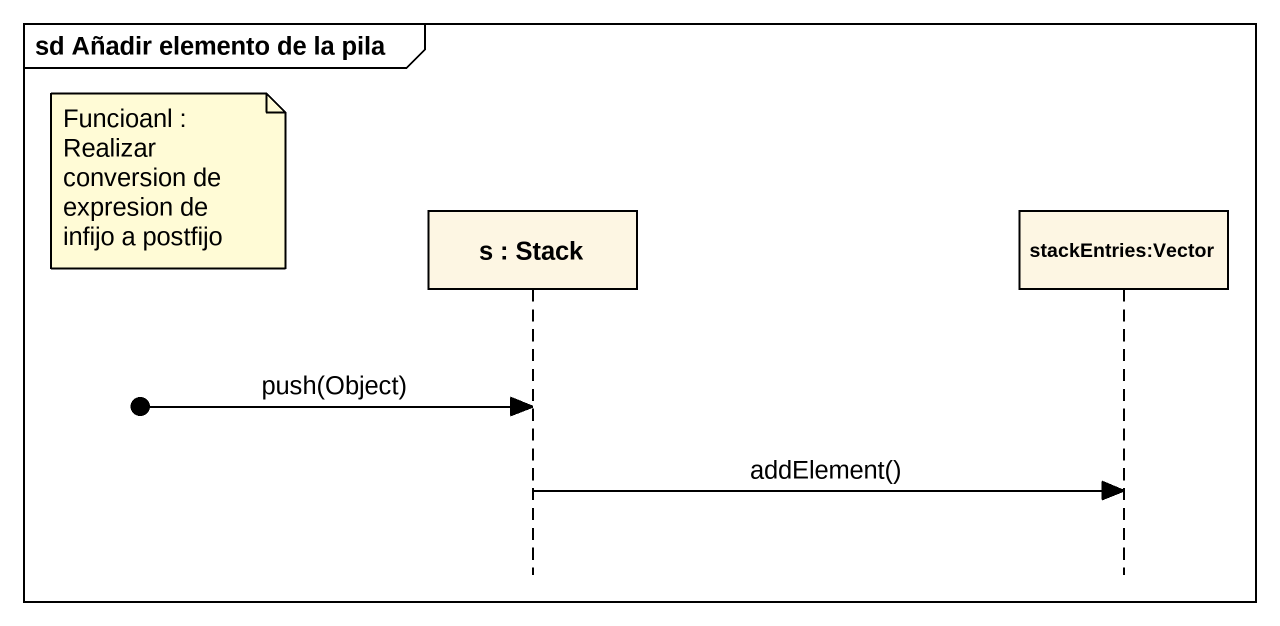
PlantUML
@startuml
mainframe sd Añadir elemento de la pila
hide footbox
participant "s : Stack" as s
participant "stackEntries:Vector" as stackEntries_Vector

note left of s : Funcioanl : Realizar conversion de expresion de infijo a postfijo
[o-> s : push(Object)
s -> stackEntries_Vector : addElement()
@enduml
